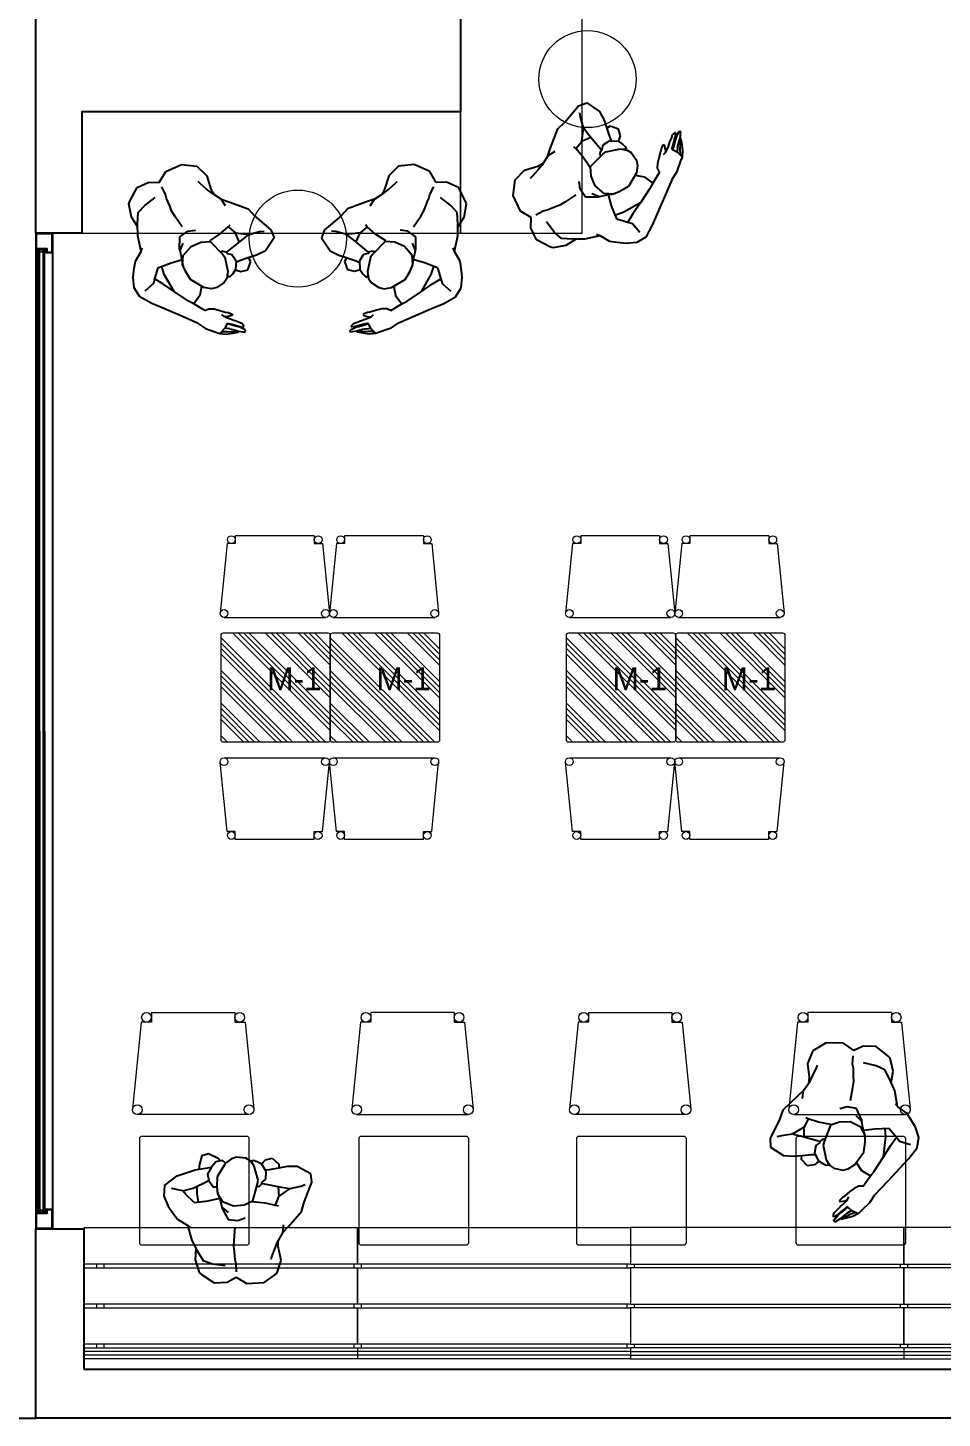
# Model space of a CAD drawing. Header units: centimetres. Extents: x 129282 to 136766, y 26190 to 28185.
# Drawn here: x 130950 to 131327, y 26190 to 26763 of the extents above; entities that cross this region are included whole.
import ezdxf

# ---------------------------------------------------------------- set-up
doc = ezdxf.new("R2010")
doc.units = ezdxf.units.CM
doc.header["$LTSCALE"] = 10
doc.header["$MEASUREMENT"] = 0
for name, color, linetype in [('141125_RT1$0$xref_4_vitrin_kaplama$0$2DCAM', 4, 'Continuous'), ('141125_RT1$0$xref_4_vitrin_kaplama$0$2DKONST2', 253, 'Continuous'), ('CG TASARIM LOGO', 7, 'Continuous'), ('LP-DIMENSION_INT_100', 51, 'Continuous'), ('SD-YAZI', 233, 'Continuous'), ('wall', 255, 'Continuous')]:
    doc.layers.add(name, color=color, linetype=linetype)
for name, color, linetype, lineweight in [('ARK_AHŞAP', 45, 'Continuous', 15), ('ARK_METAL', 252, 'Continuous', 15), ('tefriş', 45, 'Continuous', 18)]:
    doc.layers.add(name, color=color, linetype=linetype, lineweight=lineweight)
doc.styles.get("Standard").update_dxf_attribs({"font": 'arial.ttf'})

# ---------------------------------------------------------------- blocks, each defined once
blk = doc.blocks.new('dada')
for p, q in [((219967.82, -31810.1), (219965.63, -31815.29)), ((219973.43, -31806.86), (219967.82, -31810.1)), ((219980.49, -31806.97), (219973.43, -31806.86)), ((219984.71, -31810.01), (219980.49, -31806.97)), ((219984.28, -31815.56), (219984.55, -31812.14)), ((219988.56, -31808.22), (219984.71, -31810.01)), ((219993.91, -31808.37), (219988.56, -31808.22)), ((219998.88, -31812.26), (219993.91, -31808.37)), ((219999.67, -31813.16), (219998.88, -31812.26)), ((219965.63, -31815.29), (219966.32, -31821.02)), ((219967.93, -31820.3), (219969.4, -31817.13)), ((219969.4, -31817.13), (219969.8, -31816.05)), ((219984.57, -31817.26), (219984.28, -31815.56)), ((219984.6, -31818.7), (219984.57, -31817.26)), ((219993.96, -31816.3), (219988.77, -31815.1)), ((219997.59, -31817.95), (219993.96, -31816.3)), ((219999.73, -31822.23), (219997.59, -31817.95)), ((220000.91, -31818.54), (219999.67, -31813.16)), ((219964.1, -31826.49), (219966.74, -31822.57)), ((219966.32, -31821.02), (219966.1, -31823.52)), ((219966.74, -31822.57), (219967.93, -31820.3)), ((219984.36, -31825.28), (219984.72, -31822.78)), ((219984.6, -31820.52), (219984.6, -31818.7)), ((219984.72, -31822.78), (219984.6, -31820.52)), ((220001.59, -31826.62), (219999.73, -31822.23)), ((220000.18, -31823.15), (220000.91, -31818.54)), ((219961.55, -31828.75), (219955.53, -31834.58)), ((219964.1, -31826.49), (219961.55, -31828.75)), ((219963.56, -31829.8), (219964.1, -31826.49)), ((219983.43, -31830.57), (219984.36, -31825.28)), ((220002.81, -31832.98), (220001.59, -31826.62)), ((219955.53, -31834.58), (219954.16, -31838.39)), ((219981.99, -31833.12), (219978.94, -31834.02)), ((219985.92, -31833.89), (219981.99, -31833.12)), ((219988.02, -31838.63), (219985.92, -31833.89)), ((220002.93, -31833.11), (220001.86, -31831.93)), ((220006.66, -31835.82), (220002.93, -31833.11)), ((219954.16, -31838.39), (219950.29, -31846.24)), ((219965.95, -31838.14), (219964.26, -31841.56)), ((219965.95, -31838.14), (219964.98, -31837.71)), ((219970.28, -31839.47), (219965.95, -31838.14)), ((219975.28, -31840.42), (219970.28, -31839.47)), ((219975.15, -31840.74), (219972.56, -31847.46)), ((219978.82, -31839.44), (219975.15, -31840.74)), ((219983.21, -31839.4), (219978.82, -31839.44)), ((219987.64, -31841.51), (219983.21, -31839.4)), ((219988.07, -31839.19), (219985.66, -31836.85)), ((219988.07, -31839.19), (219988.02, -31838.63)), ((219988.47, -31841.63), (219988.07, -31839.19)), ((220008.27, -31838.35), (220006.66, -31835.82)), ((220010.11, -31841.56), (220008.27, -31838.35)), ((219950.29, -31846.24), (219950.45, -31849.81)), ((219954.91, -31845.07), (219953.11, -31845.59)), ((219959.4, -31844.48), (219954.91, -31845.07)), ((219964.26, -31841.56), (219959.4, -31844.48)), ((219962.84, -31845.25), (219959.4, -31844.48)), ((219970.62, -31847.5), (219962.84, -31845.25)), ((219964.25, -31845.64), (219964.26, -31841.56)), ((219972.17, -31846.32), (219970.97, -31847.21)), ((219972.17, -31846.32), (219972.92, -31846.53)), ((219989.39, -31844.89), (219987.64, -31841.51)), ((219989.1, -31844.08), (219988.47, -31841.63)), ((219993.46, -31842.32), (219988.64, -31842.96)), ((219989.4, -31845.86), (219989.1, -31844.08)), ((219989.4, -31847.79), (219989.39, -31844.89)), ((219999.27, -31842.1), (219993.46, -31842.32)), ((219997.01, -31853.72), (219997.93, -31845.57)), ((219997.93, -31845.57), (219997.61, -31842.23)), ((219999.27, -31842.1), (220002.34, -31845.71)), ((219999.97, -31848.98), (220002.34, -31845.71)), ((220002.34, -31845.71), (220003.54, -31847.27)), ((220011.49, -31845.77), (220010.11, -31841.56)), ((220010.84, -31850.1), (220011.49, -31845.77)), ((219950.45, -31849.81), (219955.8, -31853.26)), ((219969.08, -31849.16), (219968.58, -31852.23)), ((219968.58, -31852.23), (219970.19, -31855.43)), ((219968.58, -31852.23), (219968.58, -31852.23)), ((219970.59, -31848.03), (219969.08, -31849.16)), ((219970.97, -31847.21), (219970.59, -31848.03)), ((219972.56, -31847.46), (219972.17, -31849.01)), ((219972.17, -31849.01), (219973.41, -31854.95)), ((219985.09, -31857.09), (219988.91, -31851.81)), ((219988.91, -31851.81), (219989.4, -31847.79)), ((219997.01, -31853.72), (219999.97, -31848.98)), ((220003.54, -31847.27), (220008.04, -31848.65)), ((220007.38, -31854.47), (220010.84, -31850.1)), ((220010.84, -31850.1), (220010.84, -31850.1)), ((219955.8, -31853.26), (219959.9, -31853.53)), ((219959.9, -31853.53), (219963.48, -31853.17)), ((219963.15, -31854.85), (219963.36, -31853.18)), ((219965.64, -31857.49), (219963.15, -31854.85)), ((219963.48, -31853.17), (219967.29, -31852.84)), ((219968.51, -31857.12), (219965.64, -31857.49)), ((219967.29, -31852.84), (219968.82, -31852.87)), ((219970.32, -31855.52), (219968.51, -31857.12)), ((219970.19, -31855.43), (219971.96, -31856.56)), ((219971.96, -31856.56), (219973.39, -31857.25)), ((219973.39, -31857.25), (219974.3, -31857.1)), ((219973.41, -31854.95), (219974.93, -31857.36)), ((219974.3, -31857.1), (219974, -31855.88)), ((219974.93, -31857.36), (219976.56, -31858.48)), ((219982.44, -31858.76), (219985.09, -31857.09)), ((219985.8, -31856.21), (219987.9, -31859.37)), ((219993.17, -31859.66), (219997.01, -31853.72)), ((220003.67, -31858.47), (220007.38, -31854.47)), ((219976.56, -31858.48), (219980.28, -31859.2)), ((219980.28, -31859.2), (219982.44, -31858.76)), ((219987.9, -31859.37), (219991.64, -31861.58)), ((219988.57, -31865.91), (219991.64, -31861.58)), ((219991.64, -31861.58), (219993.17, -31859.66)), ((219993.34, -31869.51), (219998.72, -31863.72)), ((219998.72, -31863.72), (220003.67, -31858.47)), ((219981.05, -31869.82), (219980.08, -31870.45)), ((219983.16, -31868.07), (219981.05, -31869.82)), ((219984.86, -31866.77), (219983.16, -31868.07)), ((219986.8, -31865.87), (219984.86, -31866.77)), ((219988.57, -31865.91), (219986.8, -31865.87)), ((219993.34, -31869.51), (219991.22, -31872.75)), ((219977.52, -31876.06), (219978.45, -31875.03)), ((219978.45, -31875.03), (219979.15, -31874.38)), ((219980.08, -31870.45), (219978.82, -31871.79)), ((219978.82, -31871.79), (219978.86, -31872.05)), ((219978.86, -31872.05), (219979.15, -31872.17)), ((219979.15, -31872.17), (219981.22, -31871.84)), ((219979.15, -31874.38), (219980.27, -31873.42)), ((219982.07, -31874.36), (219980.13, -31875.83)), ((219980.26, -31876.22), (219981.28, -31875.32)), ((219980.27, -31873.42), (219981.5, -31872.16)), ((219981.22, -31871.84), (219982.18, -31871.28)), ((219981.28, -31875.32), (219982.23, -31874.56)), ((219981.5, -31872.16), (219982.18, -31871.28)), ((219982.23, -31874.56), (219982.07, -31874.36)), ((219982.18, -31871.28), (219982.73, -31870.18)), ((219982.23, -31874.56), (219983.86, -31875.88)), ((219991.22, -31872.75), (219987.88, -31875.86)), ((219976.27, -31878.1), (219976.66, -31876.87)), ((219976.41, -31878.38), (219976.27, -31878.1)), ((219976.79, -31878.46), (219976.41, -31878.38)), ((219976.48, -31879.78), (219978.12, -31877.92)), ((219976.62, -31880.37), (219976.48, -31879.78)), ((219976.88, -31880.62), (219976.62, -31880.37)), ((219976.66, -31876.87), (219977.52, -31876.06)), ((219977.86, -31877.77), (219976.79, -31878.46)), ((219979.16, -31879.29), (219976.88, -31880.62)), ((219978.67, -31877.01), (219977.86, -31877.77)), ((219978.12, -31877.92), (219979.05, -31877.16)), ((219980.13, -31875.83), (219978.67, -31877.01)), ((219979.05, -31877.16), (219980.26, -31876.22)), ((219981.04, -31877.69), (219979.16, -31879.29)), ((219981.25, -31878.56), (219979.16, -31879.29)), ((219979.44, -31879.52), (219979.16, -31879.29)), ((219981.03, -31879.23), (219979.44, -31879.52)), ((219984.29, -31878.28), (219981.03, -31879.23)), ((219982.21, -31876.84), (219981.04, -31877.69)), ((219983.47, -31877.43), (219981.25, -31878.56)), ((219982.21, -31876.84), (219983.86, -31875.88)), ((219985.17, -31876.82), (219983.47, -31877.43)), ((219983.86, -31875.88), (219986.68, -31877.05)), ((219986.68, -31877.05), (219984.29, -31878.28)), ((219985.98, -31876.82), (219985.17, -31876.82)), ((219987.88, -31875.86), (219986.68, -31877.05))]:
    blk.add_line(p, q)
blk = doc.blocks.new('insanplanoturan2')
for p, q in [((-4.35, 28), (-8.09, 30.21)), ((-1.54, 25.72), (-5.35, 20.45)), ((-3.59, 26.87), (-4.35, 28)), ((1.11, 27.39), (-1.54, 25.72)), ((3.27, 27.84), (1.11, 27.39)), ((7, 27.12), (3.27, 27.84)), ((8.63, 26), (7, 27.12)), ((10.14, 23.59), (8.63, 26)), ((10.17, 25.88), (9.26, 25.73)), ((9.26, 25.73), (9.56, 24.52)), ((11.39, 17.65), (10.14, 23.59)), ((11.6, 25.19), (10.17, 25.88)), ((13.37, 24.07), (11.6, 25.19)), ((13.24, 24.16), (15.05, 25.76)), ((14.98, 20.87), (13.37, 24.07)), ((15.05, 25.76), (17.91, 26.13)), ((17.91, 26.13), (20.4, 23.48)), ((20.4, 23.48), (20.2, 21.81)), ((-27.28, 18.74), (-27.93, 14.41)), ((-27.28, 18.74), (-27.28, 18.74)), ((-19.98, 15.91), (-24.48, 17.29)), ((-14.03, 17.26), (-14.37, 14.2)), ((-5.35, 20.45), (-5.85, 16.43)), ((10.99, 16.09), (11.39, 17.65)), ((12.97, 16.66), (14.48, 17.79)), ((14.48, 17.79), (14.98, 20.87)), ((16.27, 21.48), (14.74, 21.5)), ((14.98, 20.87), (14.98, 20.87)), ((20.07, 21.81), (16.27, 21.48)), ((23.66, 22.17), (20.07, 21.81)), ((27.76, 21.89), (23.66, 22.17)), ((33.11, 18.44), (27.76, 21.89)), ((33.27, 14.87), (33.11, 18.44)), ((-27.93, 14.41), (-26.55, 10.2)), ((-18.79, 14.34), (-19.98, 15.91)), ((-15.71, 10.73), (-18.79, 14.34)), ((-14.37, 14.2), (-14.05, 10.87)), ((-9.91, 10.95), (-5.08, 11.6)), ((-5.85, 16.43), (-5.83, 13.53)), ((-5.85, 14.49), (-5.54, 12.71)), ((-5.83, 13.53), (-4.08, 10.14)), ((-5.54, 12.71), (-4.92, 10.26)), ((8.41, 9.37), (10.99, 16.09)), ((11.39, 14.95), (10.64, 15.16)), ((11.39, 14.95), (12.59, 15.84)), ((12.59, 15.84), (12.97, 16.66)), ((12.94, 16.13), (20.72, 13.88)), ((19.31, 14.28), (19.29, 10.2)), ((19.29, 10.2), (24.16, 13.11)), ((20.72, 13.88), (24.16, 13.11)), ((24.16, 13.11), (28.65, 13.7)), ((28.65, 13.7), (30.45, 14.23)), ((29.4, 7.03), (33.27, 14.87)), ((-26.55, 10.2), (-24.71, 6.99)), ((-24.71, 6.99), (-23.11, 4.46)), ((-15.71, 10.73), (-9.91, 10.95)), ((-4.92, 10.26), (-4.51, 7.82)), ((-4.51, 7.82), (-2.1, 5.49)), ((-4.51, 7.82), (-4.46, 7.27)), ((-4.46, 7.27), (-2.36, 2.53)), ((-4.08, 10.14), (0.35, 8.04)), ((0.35, 8.04), (4.73, 8.08)), ((4.73, 8.08), (8.41, 9.37)), ((8.28, 9.05), (13.28, 8.1)), ((13.28, 8.1), (17.61, 6.77)), ((17.61, 6.77), (19.29, 10.2)), ((17.61, 6.77), (18.58, 6.35)), ((28.03, 3.22), (29.4, 7.03)), ((-23.11, 4.46), (-19.37, 1.75)), ((-19.37, 1.75), (-18.3, 0.57)), ((-19.26, 1.62), (-18.03, -4.75)), ((-2.36, 2.53), (1.56, 1.75)), ((1.56, 1.75), (4.62, 2.65)), ((22.01, -2.61), (28.03, 3.22)), ((-18.03, -4.75), (-16.17, -9.13)), ((0.13, -0.8), (-0.81, -6.09)), ((19.46, -4.88), (16.82, -8.79)), ((20, -1.56), (19.46, -4.88)), ((19.46, -4.88), (22.01, -2.61)), ((-16.62, -8.22), (-17.35, -12.82)), ((-16.17, -9.13), (-14.03, -13.42)), ((-0.81, -6.09), (-1.17, -8.58)), ((-1.17, -8.58), (-1.05, -10.85)), ((-1.05, -10.85), (-1.05, -12.66)), ((15.63, -11.06), (14.16, -14.24)), ((16.82, -8.79), (15.63, -11.06)), ((17.24, -10.34), (17.46, -7.85)), ((17.93, -16.07), (17.24, -10.34)), ((-17.35, -12.82), (-16.11, -18.21)), ((-14.03, -13.42), (-10.4, -15.06)), ((-10.4, -15.06), (-5.21, -16.27)), ((-1.05, -12.66), (-1.01, -14.11)), ((-1.01, -14.11), (-0.73, -15.8)), ((-0.73, -15.8), (-0.99, -19.23)), ((14.16, -14.24), (13.76, -15.31)), ((15.74, -21.26), (17.93, -16.07)), ((-16.11, -18.21), (-15.32, -19.11)), ((-15.32, -19.11), (-10.35, -22.99)), ((-5, -23.15), (-1.15, -21.36)), ((-1.15, -21.36), (3.07, -24.4)), ((10.13, -24.5), (15.74, -21.26)), ((-10.35, -22.99), (-5, -23.15)), ((3.07, -24.4), (10.13, -24.5))]:
    blk.add_line(p, q)
for points in [[(-8.09, 30.21), (-10.88, 29.66), (-12.15, 26.27), (-12.64, 24.24)], [(-27.28, 18.74), (-21.76, 22.31), (-14.13, 24.15), (-7.35, 24.57)], [(-1.54, 25.72), (-2.54, 26.97), (-5.37, 26.69), (-7.35, 24.57), (-9.19, 21.89), (-8.9, 19.21), (-7.35, 16.52), (-5.85, 16.43)], [(-19.98, 15.91), (-15.55, 16.66), (-9.47, 19.07), (-8.9, 19.21)]]:
    blk.add_lwpolyline(points)
blk = doc.blocks.new('xccxc')
at = {"rotation": 180}
blk.add_blockref('insanplanoturan2', (220488.91, -31825.14), dxfattribs=at)

msp = doc.modelspace()

# ---------------------------------------------------------------- hatches: boundary and pattern name
at = {"layer": 'ARK_METAL'}
h = msp.add_hatch(dxfattribs=at)
h.set_pattern_fill('ANSI34', color=256, scale=0.5, angle=450)
h.set_pattern_definition([(135, (98618.784, -191444.606), (-6.7351921, -6.7351921), []), (135, (98618.784, -191442.361), (-6.7351921, -6.7351921), []), (135, (98618.784, -191440.116), (-6.7351921, -6.7351921), []), (135, (98618.784, -191437.871), (-6.7351921, -6.7351921), [])])
h.paths.add_polyline_path([(131074.88, 26512.58, 0.414214), (131073.88, 26513.58), (131030.88, 26513.58, 0.414214), (131029.88, 26512.58), (131029.88, 26469.58, 0.414214), (131030.88, 26468.58), (131073.88, 26468.58, 0.414214), (131074.88, 26469.58)])
h = msp.add_hatch(dxfattribs=at)
h.set_pattern_fill('ANSI34', color=256, scale=0.5, angle=450)
h.set_pattern_definition([(135, (98663.784, -191444.606), (-6.7351921, -6.7351921), []), (135, (98663.784, -191442.361), (-6.7351921, -6.7351921), []), (135, (98663.784, -191440.116), (-6.7351921, -6.7351921), []), (135, (98663.784, -191437.871), (-6.7351921, -6.7351921), [])])
h.paths.add_polyline_path([(131119.88, 26512.58, 0.414214), (131118.88, 26513.58), (131075.88, 26513.58, 0.414214), (131074.88, 26512.58), (131074.88, 26469.58, 0.414214), (131075.88, 26468.58), (131118.88, 26468.58, 0.414214), (131119.88, 26469.58)])
h = msp.add_hatch(dxfattribs=at)
h.set_pattern_fill('ANSI34', color=256, scale=0.5, angle=450)
h.set_pattern_definition([(135, (98761.017, -191444.606), (-6.7351921, -6.7351921), []), (135, (98761.017, -191442.361), (-6.7351921, -6.7351921), []), (135, (98761.017, -191440.116), (-6.7351921, -6.7351921), []), (135, (98761.017, -191437.871), (-6.7351921, -6.7351921), [])])
h.paths.add_polyline_path([(131217.11, 26512.58, 0.414214), (131216.11, 26513.58), (131173.11, 26513.58, 0.414214), (131172.11, 26512.58), (131172.11, 26469.58, 0.414214), (131173.11, 26468.58), (131216.11, 26468.58, 0.414214), (131217.11, 26469.58)])
h = msp.add_hatch(dxfattribs=at)
h.set_pattern_fill('ANSI34', color=256, scale=0.5, angle=450)
h.set_pattern_definition([(135, (98806.017, -191444.606), (-6.7351921, -6.7351921), []), (135, (98806.017, -191442.361), (-6.7351921, -6.7351921), []), (135, (98806.017, -191440.116), (-6.7351921, -6.7351921), []), (135, (98806.017, -191437.871), (-6.7351921, -6.7351921), [])])
h.paths.add_polyline_path([(131262.11, 26512.58, 0.414214), (131261.11, 26513.58), (131218.11, 26513.58, 0.414214), (131217.11, 26512.58), (131217.11, 26469.58, 0.414214), (131218.11, 26468.58), (131261.11, 26468.58, 0.414214), (131262.11, 26469.58)])

# ---------------------------------------------------------------- linework, layer by layer
at = {"layer": '141125_RT1$0$xref_4_vitrin_kaplama$0$2DCAM'}
for p, q in [((130953.55, 26669.9), (130953.55, 26276.5)), ((130960.55, 26276.2), (130960.55, 26670.2))]:
    msp.add_line(p, q, dxfattribs=at)
for points in [[(130954.45, 26274.8), (130954.44, 26671.6), (130955.04, 26671.6), (130955.05, 26274.8)], [(130955.04, 26671.6), (130955.04, 26670.6), (130956.64, 26670.6), (130956.64, 26671.6)], [(130956.64, 26671.6), (130956.65, 26274.8)], [(130957.25, 26274.8), (130957.24, 26671.6)], [(130956.65, 26274.8), (130956.65, 26275.8), (130955.05, 26275.8), (130955.05, 26274.8)]]:
    msp.add_lwpolyline(points, dxfattribs=at)
at = {"layer": '141125_RT1$0$xref_4_vitrin_kaplama$0$2DKONST2'}
for points in [[(130954.05, 26671.6), (130957.85, 26671.6), (130957.85, 26670.2), (130960.55, 26670.2), (130960.55, 26677.2), (130960.55, 26677.2), (130960.55, 26678.2), (130954.05, 26678.2), (130954.05, 26678.2), (130953.55, 26678.2), (130953.55, 26669.9), (130954.05, 26669.9)], [(130953.8, 26671.85), (130958.1, 26671.85), (130958.1, 26670.45), (130960.3, 26670.45), (130960.3, 26676.95), (130960.3, 26676.95), (130960.3, 26677.95), (130953.8, 26677.95)], [(130953.55, 26269.2), (130953.55, 26268.2), (130960.05, 26268.2), (130960.05, 26268.2), (130960.55, 26268.2), (130960.55, 26276.2), (130957.85, 26276.2), (130957.85, 26274.8), (130954.05, 26274.8), (130954.05, 26276.5), (130953.55, 26276.5), (130953.55, 26269.2)], [(130953.8, 26269.45), (130953.8, 26268.45), (130960.3, 26268.45), (130960.3, 26275.95), (130958.1, 26275.95), (130958.1, 26274.55), (130953.8, 26274.55), (130953.8, 26269.45)]]:
    msp.add_lwpolyline(points, close=True, dxfattribs=at)
at = {"layer": 'ARK_AHŞAP'}
for p, q in [((130973.55, 26253.67), (130973.55, 26268.67)), ((130973.55, 26268.67), (131093.55, 26268.67)), ((131086.05, 26253.67), (131086.05, 26268.67)), ((131086.05, 26268.67), (131086.05, 26253.67)), ((131093.55, 26268.67), (131198.55, 26268.67)), ((131303.55, 26268.67), (131198.55, 26268.67)), ((131198.55, 26268.67), (131198.55, 26253.67)), ((131542.55, 26268.67), (131303.55, 26268.67)), ((131311.05, 26253.67), (131311.05, 26268.67)), ((131311.05, 26268.67), (131311.05, 26253.67)), ((131093.55, 26253.67), (130973.55, 26253.67)), ((131198.55, 26253.67), (131093.55, 26253.67)), ((131198.55, 26253.67), (131303.55, 26253.67)), ((131303.55, 26253.67), (131542.55, 26253.67)), ((130973.55, 26237.17), (130973.55, 26252.17)), ((130973.55, 26252.17), (131093.55, 26252.17)), ((131086.05, 26237.17), (131086.05, 26252.17)), ((131086.05, 26252.17), (131086.05, 26237.17)), ((131093.55, 26252.17), (131198.55, 26252.17)), ((131303.55, 26252.17), (131198.55, 26252.17)), ((131198.55, 26252.17), (131198.55, 26237.17)), ((131542.55, 26252.17), (131303.55, 26252.17)), ((131311.05, 26237.17), (131311.05, 26252.17)), ((131311.05, 26252.17), (131311.05, 26237.17)), ((131093.55, 26237.17), (130973.55, 26237.17)), ((130973.55, 26220.67), (130973.55, 26235.67)), ((130973.55, 26235.67), (131093.55, 26235.67)), ((131086.05, 26220.67), (131086.05, 26235.67)), ((131086.05, 26235.67), (131086.05, 26220.67)), ((131198.55, 26237.17), (131093.55, 26237.17)), ((131093.55, 26235.67), (131198.55, 26235.67)), ((131198.55, 26237.17), (131303.55, 26237.17)), ((131303.55, 26235.67), (131198.55, 26235.67)), ((131198.55, 26235.67), (131198.55, 26220.67)), ((131303.55, 26237.17), (131542.55, 26237.17)), ((131542.55, 26235.67), (131303.55, 26235.67)), ((131311.05, 26220.67), (131311.05, 26235.67)), ((131311.05, 26235.67), (131311.05, 26220.67)), ((131093.55, 26220.67), (130973.55, 26220.67)), ((131086.05, 26219.16), (131086.05, 26214.58)), ((131198.55, 26220.67), (131093.55, 26220.67)), ((131198.55, 26220.67), (131303.55, 26220.67)), ((131198.55, 26219.16), (131198.55, 26214.58)), ((131303.55, 26220.67), (131542.55, 26220.67)), ((131311.05, 26219.16), (131311.05, 26214.58)), ((131198.55, 26217.63), (130973.55, 26217.63)), ((131198.55, 26216.11), (130973.55, 26216.11)), ((131198.55, 26214.58), (130973.55, 26214.58)), ((131198.55, 26217.63), (131542.55, 26217.63)), ((131198.55, 26216.11), (131542.55, 26216.11)), ((131198.55, 26214.58), (131542.55, 26214.58))]:
    msp.add_line(p, q, dxfattribs=at)
at = {"layer": 'ARK_AHŞAP', "elevation": 0}
for points in [[(130996.37, 26262.4), (130996.37, 26305.4, -0.414214), (130997.37, 26306.4), (131040.37, 26306.4, -0.414214), (131041.37, 26305.4), (131041.37, 26262.4, -0.414214), (131040.37, 26261.4), (130997.37, 26261.4, -0.414214)], [(131086.72, 26262.4), (131086.72, 26305.4, -0.414214), (131087.72, 26306.4), (131130.72, 26306.4, -0.414214), (131131.72, 26305.4), (131131.72, 26262.4, -0.414214), (131130.72, 26261.4), (131087.72, 26261.4, -0.414214)], [(131176.37, 26262.4), (131176.37, 26305.4, -0.414214), (131177.37, 26306.4), (131220.37, 26306.4, -0.414214), (131221.37, 26305.4), (131221.37, 26262.4, -0.414214), (131220.37, 26261.4), (131177.37, 26261.4, -0.414214)], [(131266.72, 26262.4), (131266.72, 26305.4, -0.414214), (131267.72, 26306.4), (131310.72, 26306.4, -0.414214), (131311.72, 26305.4), (131311.72, 26262.4, -0.414214), (131310.72, 26261.4), (131267.72, 26261.4, -0.414214)]]:
    msp.add_lwpolyline(points, format="xyb", close=True, dxfattribs=at)
at = {"layer": 'ARK_AHŞAP'}
for points in [[(131198.55, 26210.2), (130973.55, 26210.2), (130973.55, 26219.16), (131198.55, 26219.16)], [(131198.55, 26210.2), (131542.55, 26210.2), (131542.55, 26219.16), (131198.55, 26219.16)]]:
    msp.add_lwpolyline(points, dxfattribs=at)
for centre, radius in [((131034.14, 26552), 1.6), ((131069.86, 26552), 1.6), ((131079.14, 26552), 1.6), ((131114.86, 26552), 1.6), ((131176.38, 26552), 1.6), ((131212.09, 26552), 1.6), ((131221.38, 26552), 1.6), ((131257.09, 26552), 1.6), ((131031.1, 26521.6), 1.6), ((131072.9, 26521.6), 1.6), ((131076.1, 26521.6), 1.6), ((131117.9, 26521.6), 1.6), ((131173.33, 26521.6), 1.6), ((131215.13, 26521.6), 1.6), ((131218.33, 26521.6), 1.6), ((131260.13, 26521.6), 1.6), ((131031.1, 26460.57), 1.6), ((131072.9, 26460.57), 1.6), ((131076.1, 26460.57), 1.6), ((131117.9, 26460.57), 1.6), ((131173.33, 26460.57), 1.6), ((131215.13, 26460.57), 1.6), ((131218.33, 26460.57), 1.6), ((131260.13, 26460.57), 1.6), ((131034.14, 26430.17), 1.6), ((131069.86, 26430.17), 1.6), ((131079.14, 26430.17), 1.6), ((131114.86, 26430.17), 1.6), ((131176.38, 26430.17), 1.6), ((131212.09, 26430.17), 1.6), ((131221.38, 26430.17), 1.6), ((131257.09, 26430.17), 1.6), ((130999.18, 26355.25), 2), ((131037.57, 26355.25), 2), ((131089.52, 26355.25), 2), ((131127.92, 26355.25), 2), ((131179.18, 26355.25), 2), ((131217.57, 26355.25), 2), ((131269.52, 26355.25), 2), ((131307.92, 26355.25), 2), ((130995.37, 26317.25), 2), ((131041.37, 26317.25), 2), ((131085.72, 26317.25), 2), ((131131.72, 26317.25), 2), ((131175.37, 26317.25), 2), ((131221.37, 26317.25), 2), ((131265.72, 26317.25), 2), ((131311.72, 26317.25), 2)]:
    msp.add_circle(centre, radius, dxfattribs=at)
at = {"layer": 'ARK_METAL'}
for p, q in [((131049.5, 26553.6), (131035.74, 26553.6)), ((131068.26, 26553.6), (131035.74, 26553.6)), ((131035.74, 26553.6), (131035.74, 26550.4)), ((131068.26, 26553.6), (131068.26, 26550.4)), ((131094.5, 26553.6), (131080.74, 26553.6)), ((131113.26, 26553.6), (131080.74, 26553.6)), ((131080.74, 26553.6), (131080.74, 26550.4)), ((131113.26, 26553.6), (131113.26, 26550.4)), ((131191.73, 26553.6), (131177.98, 26553.6)), ((131210.49, 26553.6), (131177.98, 26553.6)), ((131177.98, 26553.6), (131177.98, 26550.4)), ((131210.49, 26553.6), (131210.49, 26550.4)), ((131236.73, 26553.6), (131222.98, 26553.6)), ((131255.49, 26553.6), (131222.98, 26553.6)), ((131222.98, 26553.6), (131222.98, 26550.4)), ((131255.49, 26553.6), (131255.49, 26550.4)), ((131032.38, 26550.4), (131029.51, 26521.76)), ((131035.74, 26550.4), (131032.38, 26550.4)), ((131068.26, 26550.4), (131071.62, 26550.4)), ((131071.62, 26550.4), (131074.49, 26521.76)), ((131077.38, 26550.4), (131074.51, 26521.76)), ((131080.74, 26550.4), (131077.38, 26550.4)), ((131113.26, 26550.4), (131116.62, 26550.4)), ((131116.62, 26550.4), (131119.49, 26521.76)), ((131174.61, 26550.4), (131171.74, 26521.76)), ((131177.98, 26550.4), (131174.61, 26550.4)), ((131210.49, 26550.4), (131213.86, 26550.4)), ((131213.86, 26550.4), (131216.73, 26521.76)), ((131219.61, 26550.4), (131216.74, 26521.76)), ((131222.98, 26550.4), (131219.61, 26550.4)), ((131255.49, 26550.4), (131258.86, 26550.4)), ((131258.86, 26550.4), (131261.73, 26521.76)), ((131031.1, 26520), (131072.9, 26520)), ((131076.1, 26520), (131117.9, 26520)), ((131173.33, 26520), (131215.13, 26520)), ((131218.33, 26520), (131260.13, 26520)), ((131032.38, 26431.77), (131029.51, 26460.41)), ((131031.1, 26462.17), (131072.9, 26462.17)), ((131071.62, 26431.77), (131074.49, 26460.41)), ((131077.38, 26431.77), (131074.51, 26460.41)), ((131076.1, 26462.17), (131117.9, 26462.17)), ((131116.62, 26431.77), (131119.49, 26460.41)), ((131174.61, 26431.77), (131171.74, 26460.41)), ((131173.33, 26462.17), (131215.13, 26462.17)), ((131213.86, 26431.77), (131216.73, 26460.41)), ((131219.61, 26431.77), (131216.74, 26460.41)), ((131218.33, 26462.17), (131260.13, 26462.17)), ((131258.86, 26431.77), (131261.73, 26460.41)), ((131035.74, 26431.77), (131032.38, 26431.77)), ((131035.74, 26428.57), (131035.74, 26431.77)), ((131068.26, 26431.77), (131071.62, 26431.77)), ((131068.26, 26428.57), (131068.26, 26431.77)), ((131080.74, 26431.77), (131077.38, 26431.77)), ((131080.74, 26428.57), (131080.74, 26431.77)), ((131113.26, 26431.77), (131116.62, 26431.77)), ((131113.26, 26428.57), (131113.26, 26431.77)), ((131177.98, 26431.77), (131174.61, 26431.77)), ((131177.98, 26428.57), (131177.98, 26431.77)), ((131210.49, 26431.77), (131213.86, 26431.77)), ((131210.49, 26428.57), (131210.49, 26431.77)), ((131222.98, 26431.77), (131219.61, 26431.77)), ((131222.98, 26428.57), (131222.98, 26431.77)), ((131255.49, 26431.77), (131258.86, 26431.77)), ((131255.49, 26428.57), (131255.49, 26431.77)), ((131049.5, 26428.57), (131035.74, 26428.57)), ((131068.26, 26428.57), (131035.74, 26428.57)), ((131094.5, 26428.57), (131080.74, 26428.57)), ((131113.26, 26428.57), (131080.74, 26428.57)), ((131191.73, 26428.57), (131177.98, 26428.57)), ((131210.49, 26428.57), (131177.98, 26428.57)), ((131236.73, 26428.57), (131222.98, 26428.57)), ((131255.49, 26428.57), (131222.98, 26428.57)), ((131001.18, 26357.25), (131035.57, 26357.25)), ((131001.18, 26357.25), (131001.18, 26353.25)), ((131018.37, 26357.25), (131035.57, 26357.25)), ((131035.57, 26357.25), (131035.57, 26353.25)), ((131108.72, 26357.25), (131091.52, 26357.25)), ((131125.92, 26357.25), (131091.52, 26357.25)), ((131091.52, 26357.25), (131091.52, 26353.25)), ((131125.92, 26357.25), (131125.92, 26353.25)), ((131181.18, 26357.25), (131215.57, 26357.25)), ((131181.18, 26357.25), (131181.18, 26353.25)), ((131198.37, 26357.25), (131215.57, 26357.25)), ((131215.57, 26357.25), (131215.57, 26353.25)), ((131288.72, 26357.25), (131271.52, 26357.25)), ((131305.92, 26357.25), (131271.52, 26357.25)), ((131271.52, 26357.25), (131271.52, 26353.25)), ((131305.92, 26357.25), (131305.92, 26353.25)), ((130996.97, 26353.25), (130993.38, 26317.45)), ((131001.18, 26353.25), (130996.97, 26353.25)), ((131035.57, 26353.25), (131039.78, 26353.25)), ((131039.78, 26353.25), (131043.36, 26317.45)), ((131087.32, 26353.25), (131083.73, 26317.45)), ((131091.52, 26353.25), (131087.32, 26353.25)), ((131125.92, 26353.25), (131130.12, 26353.25)), ((131130.12, 26353.25), (131133.71, 26317.45)), ((131176.97, 26353.25), (131173.38, 26317.45)), ((131181.18, 26353.25), (131176.97, 26353.25)), ((131215.57, 26353.25), (131219.78, 26353.25)), ((131219.78, 26353.25), (131223.36, 26317.45)), ((131267.32, 26353.25), (131263.73, 26317.45)), ((131271.52, 26353.25), (131267.32, 26353.25)), ((131305.92, 26353.25), (131310.12, 26353.25)), ((131310.12, 26353.25), (131313.71, 26317.45)), ((131041.37, 26315.25), (130995.37, 26315.25)), ((131085.72, 26315.25), (131131.72, 26315.25)), ((131221.37, 26315.25), (131175.37, 26315.25)), ((131265.72, 26315.25), (131311.72, 26315.25)), ((130978.55, 26253.67), (130978.55, 26252.17)), ((130981.55, 26253.67), (130981.55, 26252.17)), ((131084.55, 26253.67), (131084.55, 26252.17)), ((131087.55, 26253.67), (131087.55, 26252.17)), ((131197.05, 26253.67), (131197.05, 26252.17)), ((131200.05, 26253.67), (131200.05, 26252.17)), ((131309.55, 26253.67), (131309.55, 26252.17)), ((131312.55, 26253.67), (131312.55, 26252.17)), ((130978.55, 26237.17), (130978.55, 26235.67)), ((130981.55, 26237.17), (130981.55, 26235.67)), ((131084.55, 26237.17), (131084.55, 26235.67)), ((131087.55, 26237.17), (131087.55, 26235.67)), ((131197.05, 26237.17), (131197.05, 26235.67)), ((131200.05, 26237.17), (131200.05, 26235.67)), ((131309.55, 26237.17), (131309.55, 26235.67)), ((131312.55, 26237.17), (131312.55, 26235.67)), ((130978.55, 26220.67), (130978.55, 26219.17)), ((130981.55, 26220.67), (130981.55, 26219.17)), ((131084.55, 26220.67), (131084.55, 26219.17)), ((131087.55, 26220.67), (131087.55, 26219.17)), ((131197.05, 26220.67), (131197.05, 26219.17)), ((131200.05, 26220.67), (131200.05, 26219.17)), ((131309.55, 26220.67), (131309.55, 26219.17)), ((131312.55, 26220.67), (131312.55, 26219.17))]:
    msp.add_line(p, q, dxfattribs=at)
for points in [[(131073.88, 26468.58), (131030.88, 26468.58, -0.414214), (131029.88, 26469.58), (131029.88, 26512.58, -0.414214), (131030.88, 26513.58), (131073.88, 26513.58, -0.414214), (131074.88, 26512.58), (131074.88, 26469.58, -0.414214)], [(131118.88, 26468.58), (131075.88, 26468.58, -0.414214), (131074.88, 26469.58), (131074.88, 26512.58, -0.414214), (131075.88, 26513.58), (131118.88, 26513.58, -0.414214), (131119.88, 26512.58), (131119.88, 26469.58, -0.414214)], [(131216.11, 26468.58), (131173.11, 26468.58, -0.414214), (131172.11, 26469.58), (131172.11, 26512.58, -0.414214), (131173.11, 26513.58), (131216.11, 26513.58, -0.414214), (131217.11, 26512.58), (131217.11, 26469.58, -0.414214)], [(131261.11, 26468.58), (131218.11, 26468.58, -0.414214), (131217.11, 26469.58), (131217.11, 26512.58, -0.414214), (131218.11, 26513.58), (131261.11, 26513.58, -0.414214), (131262.11, 26512.58), (131262.11, 26469.58, -0.414214)]]:
    msp.add_lwpolyline(points, format="xyb", close=True, dxfattribs=at)
at = {"layer": 'CG TASARIM LOGO'}
msp.add_lwpolyline([(131793.55, 27812.2), (131793.55, 28182.2), (131813.55, 28182.2), (131813.55, 27766.2), (131882.55, 27766.2), (131882.55, 27391.2), (131835.55, 27391.2), (131835.55, 27275.2), (131865.55, 27275.2), (131865.55, 27040.2), (131790.55, 27040.2), (131790.55, 26954.2), (131481.55, 26954.2), (131449.55, 26954.2), (131449.55, 26460.2), (131562.55, 26460.2), (131562.55, 26190.2), (130953.55, 26190.2), (130953.55, 26268.2), (130973.55, 26268.2)], dxfattribs=at)
at = {"layer": 'LP-DIMENSION_INT_100', "color": 2}
for p, q in [((130973.55, 26210.2), (130973.55, 26268.2)), ((131542.55, 26210.2), (130973.55, 26210.2))]:
    msp.add_line(p, q, dxfattribs=at)
msp.add_lwpolyline([(131015.55, 28185.2), (130715.55, 28185.2), (130715.55, 26190.2), (130953.55, 26190.2)], dxfattribs=at)
msp.add_lwpolyline([(130953.55, 26678.2), (130953.55, 27097.2), (131054.55, 27097.2), (131054.55, 27058.2), (131128.55, 27058.2), (131128.55, 26728.2), (130972.55, 26728.2), (130972.55, 26678.2)], close=True, dxfattribs=at)
at = {"layer": 'tefriş'}
for points in [[(131128.55, 26678.2), (131178.55, 26678.2), (131178.55, 26961.7), (131178.55, 27097.2), (131128.55, 27097.2), (131128.55, 26678.2)], [(130972.55, 26728.2), (130972.55, 26678.2), (131128.55, 26678.2), (131128.55, 26678.2), (131128.55, 26728.2), (130972.55, 26728.2)]]:
    msp.add_lwpolyline(points, dxfattribs=at)
for centre in [(131180.78, 26741.66), (131061.48, 26675.97)]:
    msp.add_circle(centre, 20, dxfattribs=at)

# ---------------------------------------------------------------- block references
at = {"layer": 'wall', "xscale": -1}
for p, rotation in [((14303.66, 215762.12), 113.4889595438963), ((320081.94, 143553.08), 23.48895954389625)]:
    msp.add_blockref('dada', p, dxfattribs=dict(at, rotation=rotation))
at = {"layer": 'wall'}
for name, p, rotation in [('dada', (-57958.99, 143553.08), 336.5110404561037), ('xccxc', (353443.73, 13513.13), 184.9306057040312)]:
    msp.add_blockref(name, p, dxfattribs=dict(at, rotation=rotation))
msp.add_blockref('dada', (-88694.29, 58151.6), dxfattribs=at)

# ---------------------------------------------------------------- texts
at = {"layer": 'SD-YAZI', "color": 2, "char_height": 9.36, "attachment_point": 7}
for insert in [(131048.81, 26490.01), (131093.81, 26490.01), (131191.04, 26490.01), (131236.04, 26490.01)]:
    msp.add_mtext_dynamic_manual_height_columns('M-1', width=1669.2448, gutter_width=60, heights=[0], dxfattribs=dict(at, insert=insert))

doc.saveas('drawing.dxf')
